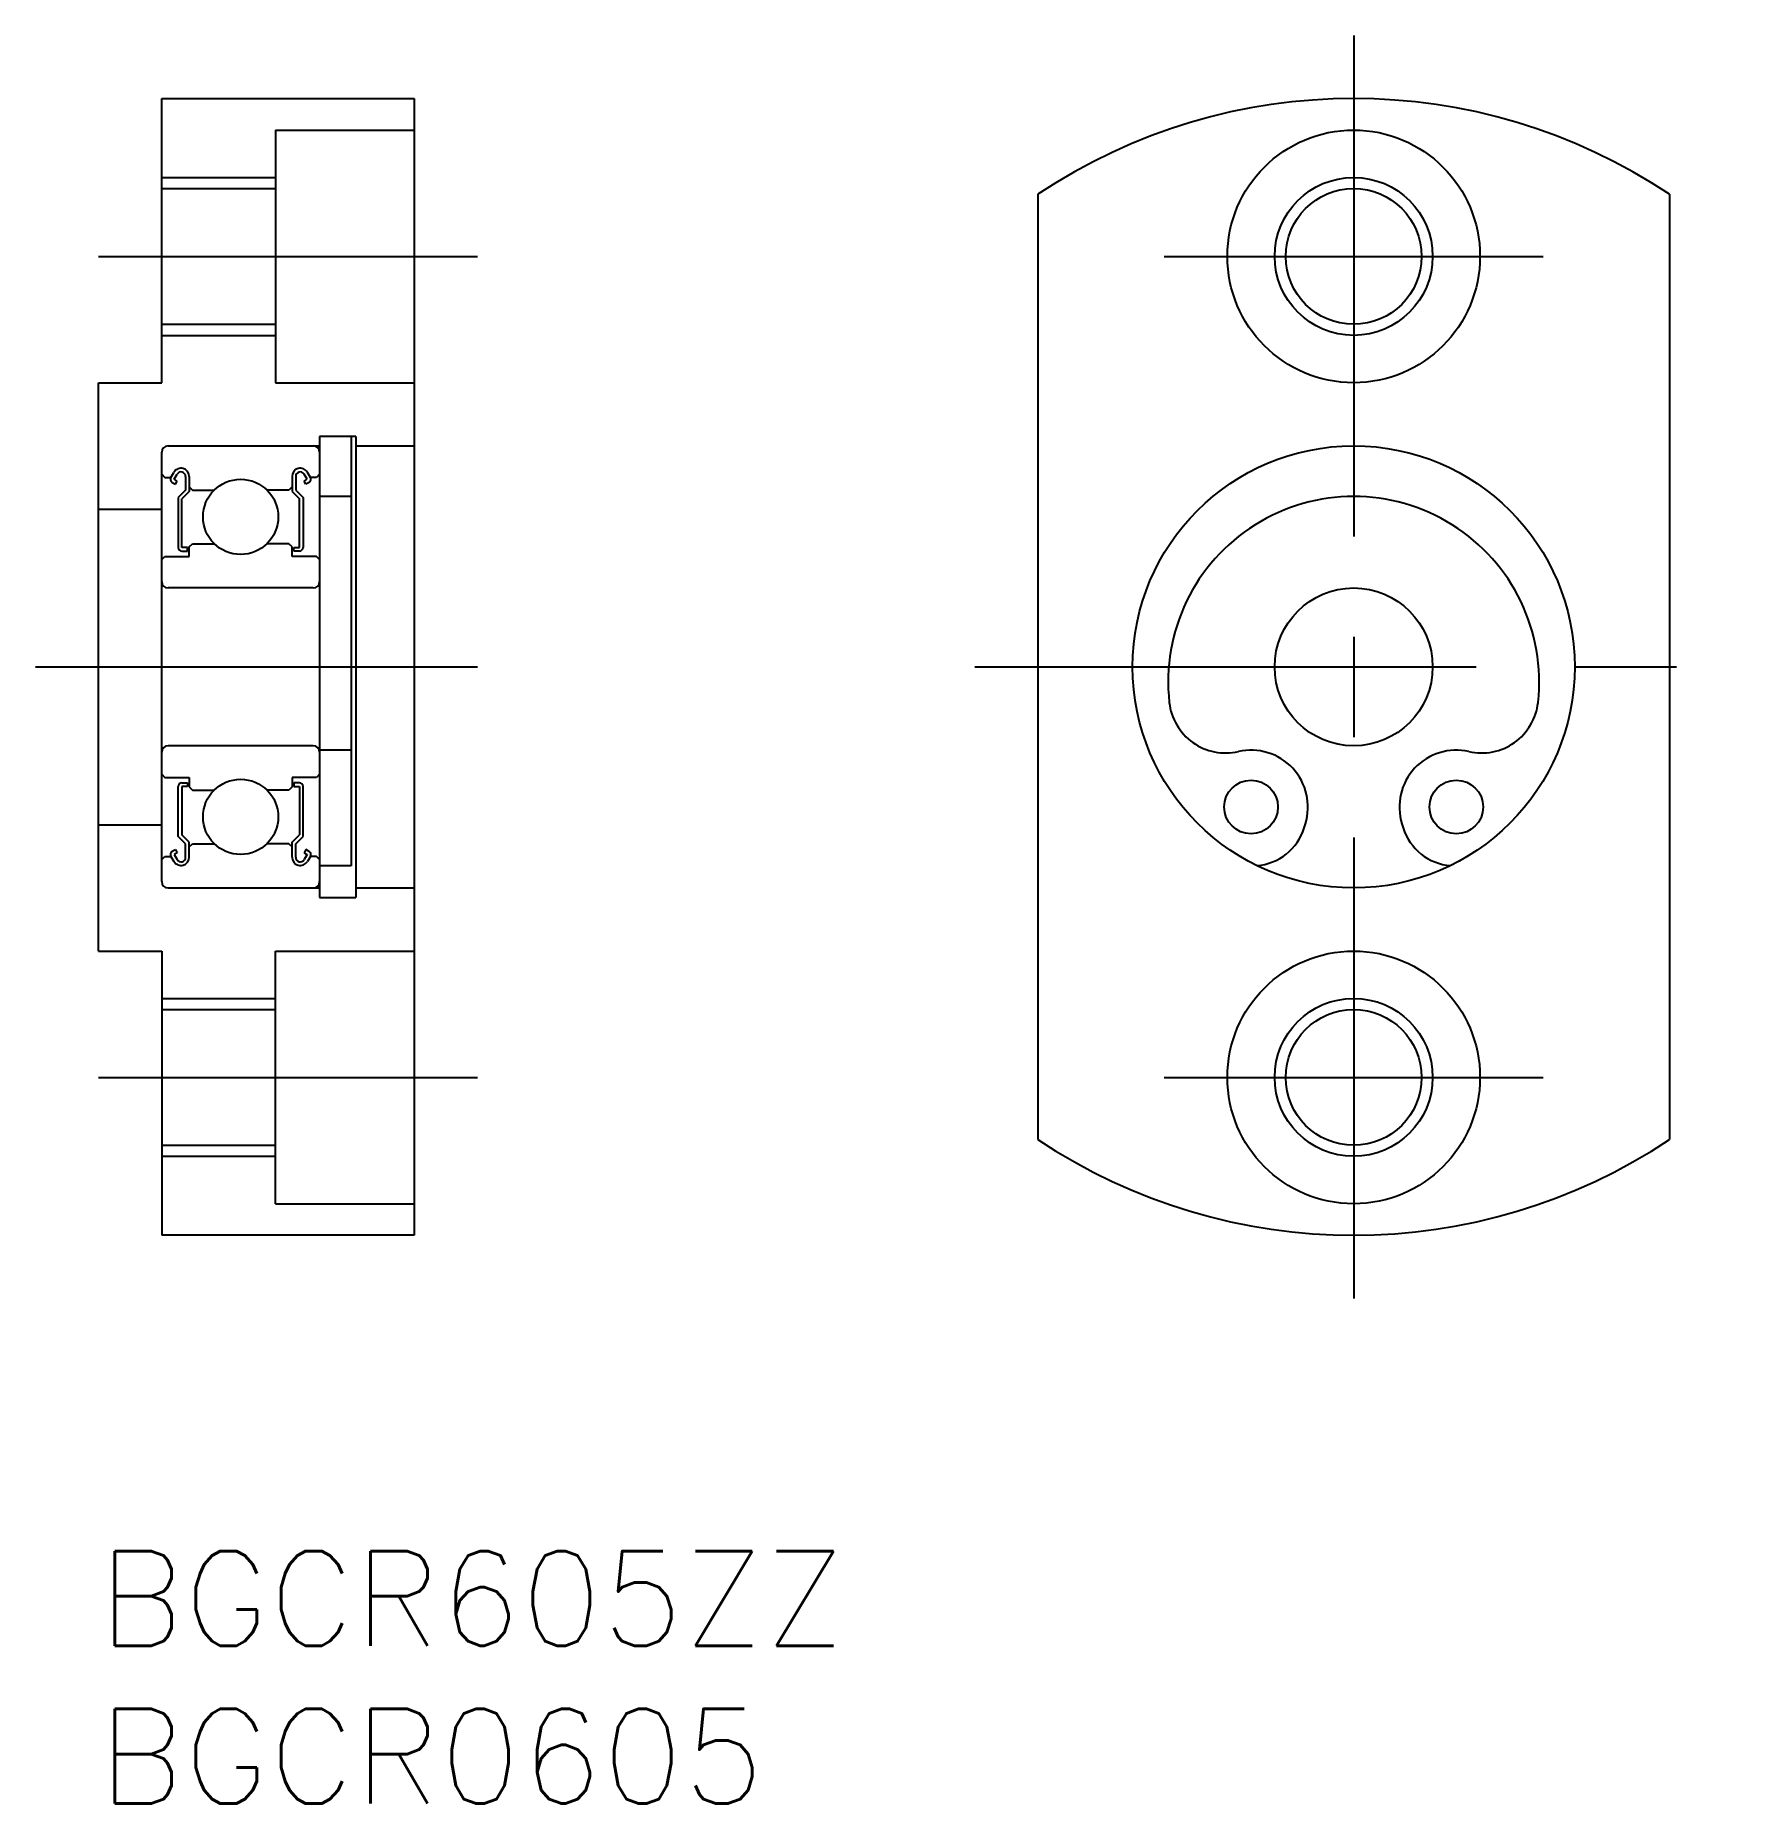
# Model space of a CAD drawing. Extents: x -2 to 51.7, y -8 to 48.
import ezdxf

# ---------------------------------------------------------------- set-up
doc = ezdxf.new("R2010")
doc.units = 0
doc.header["$LTSCALE"] = 0.5
doc.linetypes.add('CENTER', pattern=[50.8, 31.75, -6.35, 6.35, -6.35])
for name, color, linetype in [('MSM_CENTER', 1, 'CENTER'), ('MSM_CONTINUOUS', 7, 'CONTINUOUS'), ('MSM_NARROW', 5, 'CONTINUOUS'), ('MSM_PART_NUMBER', 7, 'CONTINUOUS')]:
    doc.layers.add(name, color=color, linetype=linetype)
doc.styles.get("Standard").update_dxf_attribs({"font": 'txt.shx', "height": 3, "bigfont": 'bigfont.shx'})

# ---------------------------------------------------------------- blocks, each defined once
blk = doc.blocks.new('*U4')
at = {"layer": 'MSM_PART_NUMBER'}
blk.add_text('BGCR605ZZ', height=3, dxfattribs=at).set_placement((0, -3))
blk = doc.blocks.new('*U5')
at = {"layer": 'MSM_PART_NUMBER'}
blk.add_text('BGCR0605', height=3, dxfattribs=at).set_placement((0, -8))

msp = doc.modelspace()

# ---------------------------------------------------------------- linework, layer by layer
at = {"layer": 'MSM_CENTER'}
for p, q in [((39.746, 48), (39.746, 8)), ((0, 41), (12, 41)), ((33.746, 41), (45.746, 41)), ((-2, 28), (12, 28)), ((27.746, 28), (51.746, 28)), ((0, 15), (12, 15)), ((33.746, 15), (45.746, 15))]:
    msp.add_line(p, q, dxfattribs=at)
at = {"layer": 'MSM_CONTINUOUS'}
for p, q in [((2, 46), (10, 46)), ((2, 37), (2, 46)), ((10, 46), (10, 10)), ((5.6, 45), (5.6, 37)), ((5.6, 45), (10, 45)), ((2, 43.15), (5.6, 43.15)), ((29.746, 42.967), (29.746, 13.033)), ((49.746, 42.967), (49.746, 13.033)), ((2, 38.85), (5.6, 38.85)), ((0, 19), (0, 37)), ((0, 37), (2, 37)), ((5.6, 37), (10, 37)), ((7, 35.3), (7, 20.7)), ((8.15, 35.3, 1), (7, 35.3, 1)), ((8, 35.3), (8, 21.701)), ((8.15, 35.3), (8.15, 20.7)), ((2, 21.2), (2, 34.8)), ((2.2, 35), (7, 35)), ((8.15, 35, 1), (10, 35, 1)), ((2.291, 34), (2.386, 34.161)), ((6.709, 34), (6.614, 34.161)), ((2, 34.1), (2.1, 34)), ((2.1, 34), (2.291, 34)), ((2.335, 33.84), (2.434, 33.783)), ((2.392, 33.942), (2.487, 34.103)), ((2.493, 33.884), (2.392, 33.942)), ((2.434, 33.783), (2.493, 33.884)), ((2.757, 34.03), (2.757, 33.6)), ((2.873, 34.03), (2.873, 33.552)), ((2.873, 33.7), (2.973, 33.6)), ((2.973, 33.6), (3.666, 33.6)), ((6.027, 33.6), (5.334, 33.6)), ((6.127, 33.7), (6.027, 33.6)), ((6.127, 34.03), (6.127, 33.552)), ((6.243, 34.03), (6.243, 33.6)), ((6.507, 33.884), (6.608, 33.942)), ((6.566, 33.783), (6.507, 33.884)), ((6.608, 33.942), (6.513, 34.103)), ((6.668, 33.842), (6.566, 33.783)), ((6.9, 34), (6.709, 34)), ((7, 34.1), (6.9, 34)), ((2.757, 33.6), (2.524, 33.367)), ((2.524, 33.367), (2.524, 31.786)), ((2.873, 33.552), (2.64, 33.319)), ((2.64, 31.786), (2.64, 33.319)), ((6.127, 33.552), (6.36, 33.319)), ((6.243, 33.6), (6.476, 33.367)), ((6.36, 31.786), (6.36, 33.319)), ((6.476, 33.367), (6.476, 31.786)), ((8, 33.4, 1), (7, 33.4, 1)), ((0, 33), (2, 33)), ((2, 31.4), (2.1, 31.5)), ((2.1, 31.5), (2.873, 31.5)), ((2.815, 31.786), (2.64, 31.786)), ((2.64, 31.67), (2.815, 31.67)), ((2.815, 31.67), (2.815, 31.786)), ((2.873, 31.8), (2.973, 31.9)), ((2.873, 31.5), (2.873, 31.8)), ((2.973, 31.9), (3.666, 31.9)), ((6.027, 31.9), (5.334, 31.9)), ((6.127, 31.8), (6.027, 31.9)), ((6.127, 31.5), (6.127, 31.8)), ((6.9, 31.5), (6.127, 31.5)), ((6.185, 31.67), (6.185, 31.786)), ((6.185, 31.786), (6.36, 31.786)), ((6.36, 31.67), (6.185, 31.67)), ((7, 31.4), (6.9, 31.5)), ((6.8, 30.5), (2.2, 30.5)), ((6.8, 25.5), (2.2, 25.5)), ((8, 25.363, 1), (7, 25.363, 1)), ((2, 24.6), (2.1, 24.5)), ((2.1, 24.5), (2.873, 24.5)), ((2.524, 22.633), (2.524, 24.214)), ((2.64, 24.33), (2.815, 24.33)), ((2.64, 24.214), (2.64, 22.681)), ((2.815, 24.214), (2.64, 24.214)), ((2.815, 24.33), (2.815, 24.214)), ((2.873, 24.5), (2.873, 24.2)), ((2.873, 24.2), (2.973, 24.1)), ((2.973, 24.1), (3.666, 24.1)), ((6.027, 24.1), (5.334, 24.1)), ((6.127, 24.2), (6.027, 24.1)), ((6.127, 24.5), (6.127, 24.2)), ((6.9, 24.5), (6.127, 24.5)), ((6.185, 24.33), (6.185, 24.214)), ((6.36, 24.33), (6.185, 24.33)), ((6.185, 24.214), (6.36, 24.214)), ((6.36, 24.214), (6.36, 22.681)), ((6.476, 22.633), (6.476, 24.214)), ((7, 24.6), (6.9, 24.5)), ((0, 23), (2, 23)), ((38.176, 22.901), (38.217, 23.033)), ((41.276, 23.033), (41.317, 22.901)), ((2.757, 22.4), (2.524, 22.633)), ((2.873, 22.448), (2.64, 22.681)), ((2.757, 21.97), (2.757, 22.4)), ((2.873, 21.97), (2.873, 22.448)), ((2.873, 22.3), (2.973, 22.4)), ((2.973, 22.4), (3.666, 22.4)), ((6.027, 22.4), (5.334, 22.4)), ((6.127, 22.3), (6.027, 22.4)), ((6.127, 22.448), (6.36, 22.681)), ((6.127, 21.97), (6.127, 22.448)), ((6.243, 22.4), (6.476, 22.633)), ((6.243, 21.97), (6.243, 22.4)), ((2, 21.9), (2.1, 22)), ((2.1, 22), (2.291, 22)), ((2.291, 22), (2.386, 21.839)), ((2.335, 22.16), (2.434, 22.217)), ((2.493, 22.116), (2.392, 22.058)), ((2.392, 22.058), (2.487, 21.897)), ((2.434, 22.217), (2.493, 22.116)), ((6.566, 22.217), (6.507, 22.116)), ((6.507, 22.116), (6.608, 22.058)), ((6.608, 22.058), (6.513, 21.897)), ((6.668, 22.158), (6.566, 22.217)), ((6.709, 22), (6.614, 21.839)), ((6.9, 22), (6.709, 22)), ((7, 21.9), (6.9, 22)), ((8, 21.701, 1), (7, 21.701, 1)), ((2.2, 21), (7, 21)), ((8.15, 21, 1), (10, 21, 1)), ((7, 20.7, 1), (8.15, 20.7, 1)), ((0, 19), (2, 19)), ((2, 19), (2, 10)), ((5.6, 11), (5.6, 19)), ((5.6, 19), (10, 19)), ((2, 17.15), (5.6, 17.15)), ((2, 12.85), (5.6, 12.85)), ((5.6, 11), (10, 11)), ((10, 10), (2, 10))]:
    msp.add_line(p, q, dxfattribs=at)
for centre, radius in [((39.746, 41), 4), ((39.746, 41), 2.15), ((39.746, 28), 7), ((4.5, 32.75), 1.191), ((39.746, 28), 2.5), ((4.5, 23.25), 1.191), ((36.496, 23.563), 0.85), ((42.996, 23.563), 0.85), ((39.746, 15), 4), ((39.746, 15), 2.15)]:
    msp.add_circle(centre, radius, dxfattribs=at)
for centre, radius, start, end in [((39.746, 28), 18, 56.251, 123.749), ((2.2, 34.8), 0.2, 90, 180), ((6.8, 34.8), 0.2, 0, 90), ((2.612, 34.03), 0.261, 0, 149.8408), ((2.612, 34.03), 0.145, 0, 149.6768), ((6.388, 34.03), 0.261, 30.1592, 180), ((6.388, 34.03), 0.145, 30.3232, 180), ((2.392, 33.942), 0.116, 150.0032, 241.0772), ((6.608, 33.942), 0.116, 301.0798, 29.9968), ((39.746, 27.525), 5.875, 353.6311, 186.3689), ((2.64, 31.786), 0.116, 180, 270), ((6.36, 31.786), 0.116, 270, 359.9999), ((2.2, 30.7), 0.2, 180, 270), ((6.8, 30.7), 0.2, 270, 0), ((35.696, 27.073), 1.8, 186.3689, 282.8371), ((43.796, 27.073), 1.8, 257.1629, 353.6311), ((2.2, 25.3), 0.2, 90, 180), ((6.8, 25.3), 0.2, 0, 90), ((36.496, 23.563), 1.8, 342.8818, 102.8371), ((42.996, 23.563), 1.8, 77.1629, 197.1182), ((2.64, 24.214), 0.116, 90, 179.9999), ((6.36, 24.214), 0.116, 0.0001, 90), ((36.551, 23.401), 1.7, 274.4331, 342.8818), ((42.942, 23.401), 1.7, 197.1182, 265.5669), ((2.392, 22.058), 0.116, 118.9228, 209.9968), ((2.612, 21.97), 0.261, 210.1592, 0), ((2.612, 21.97), 0.145, 210.3232, 0), ((6.388, 21.97), 0.261, 180, 329.8408), ((6.388, 21.97), 0.145, 180, 329.6768), ((6.608, 22.058), 0.116, 330.0032, 58.9202), ((2.2, 21.2), 0.2, 180, 270), ((6.8, 21.2), 0.2, 270, 0), ((39.746, 28), 18, 236.251, 303.749)]:
    msp.add_arc(centre, radius, start, end, dxfattribs=at)
at = {"layer": 'MSM_NARROW'}
for p, q in [((2, 43.5), (5.6, 43.5)), ((2, 38.5), (5.6, 38.5)), ((2, 17.5), (5.6, 17.5)), ((2, 12.5), (5.6, 12.5))]:
    msp.add_line(p, q, dxfattribs=at)
for centre in [(39.746, 41), (39.746, 15)]:
    msp.add_circle(centre, 2.5, dxfattribs=at)

# ---------------------------------------------------------------- block references
at = {"layer": 'MSM_CONTINUOUS'}
for name in ['*U4', '*U5']:
    msp.add_blockref(name, (0, 0), dxfattribs=at)

doc.saveas('drawing.dxf')
